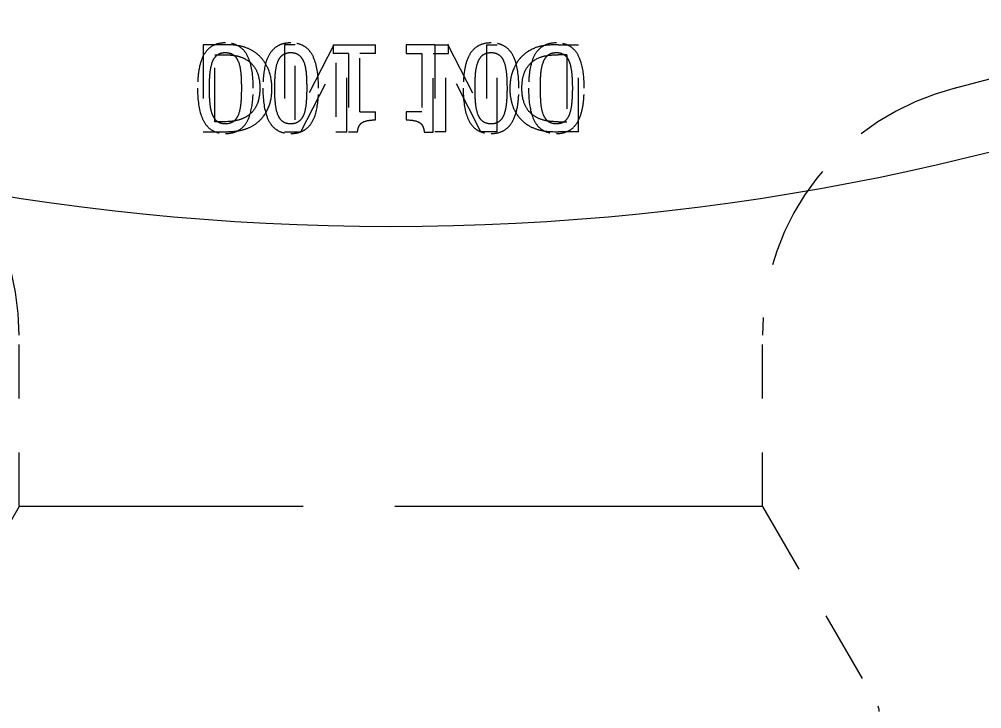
# Model space of a CAD drawing. Header units: inches. Extents: x 20 to 536, y 8 to 344.
# Drawn here: x 270.211 to 271.996, y 234.382 to 235.661 of the extents above; entities that cross this region are included whole.
import ezdxf

# ---------------------------------------------------------------- set-up
doc = ezdxf.new("R2010")
doc.units = ezdxf.units.IN
doc.header["$LTSCALE"] = 16
doc.header["$MEASUREMENT"] = 0
doc.linetypes.add('DASHED', pattern=[0.2067, 0.1654, -0.0413])
for name, color, linetype, lineweight in [('Dimension (ANSI)', 7, 'Continuous', 25), ('Hatch', 7, 'Continuous', 18), ('Hidden', 7, 'DASHED', 18), ('Visible', 7, 'Continuous', 18)]:
    doc.layers.add(name, color=color, linetype=linetype, lineweight=lineweight)
doc.styles.add('MEMCOR Medium', font='arial.ttf')
doc.dimstyles.new('Default (ANSI)', dxfattribs={"dimscale": 16, "dimtxt": 0.15, "dimasz": 0.098425, "dimexe": 0.125, "dimexo": 0.0625, "dimgap": 0.031496, "dimtad": 0, "dimtih": 1, "dimtoh": 1, "dimdec": 4, "dimrnd": 1e-08, "dimzin": 3, "dimdsep": 46, "dimlunit": 5, "dimtxsty": 'MEMCOR Medium', "dimcen": 0.09, "dimdle": 0.393701, "dimclrd": 256, "dimclre": 256, "dimclrt": 256, "dimadec": 0, "dimazin": 1, "dimtfac": 0.8, "dimtofl": 0, "dimtmove": 0, "dimatfit": 3, "dimfxl": 1, "dimfrac": 1, "dimtolj": 1, "dimtzin": 4, "dimlwd": -1, "dimlwe": -1, "dimarcsym": 0})

# ---------------------------------------------------------------- blocks, each defined once
blk = doc.blocks.new('*D29')
at = {"layer": 'Defpoints', "color": 0, "transparency": 16777216}
for p in [(288.0816, 262.3008), (219.3296, 251.6403), (248.1042, 222.8658)]:
    blk.add_point(p, dxfattribs=at)
at = {"layer": 'Dimension (ANSI)', "transparency": 16777216}
for p, q in [((287.3745, 263.0079), (257.6216, 292.7608)), ((257.9223, 290.233), (243.6934, 276.0041)), ((220.4432, 252.7539), (234.6721, 266.9828)), ((247.3971, 223.5729), (217.9154, 253.0546))]:
    blk.add_line(p, q, dxfattribs=at)
for points in [[(257.7367, 290.4186), (258.1079, 290.0474), (259.0359, 291.3466)], [(220.2576, 252.9395), (220.6288, 252.5683), (219.3296, 251.6403)]]:
    blk.add_solid(points, dxfattribs=at)
at = {"layer": 'Dimension (ANSI)', "transparency": 16777216, "char_height": 2.4, "attachment_point": 5, "style": 'MEMCOR Medium'}
for s, insert in [('\\A1; 56{\\H0.8x;\\S1#8;} in', (239.1827, 273.9621)), ('\\A1;[1426.3 mm]', (239.1827, 269.4515))]:
    blk.add_mtext(s, dxfattribs=dict(at, insert=insert))

msp = doc.modelspace()

# ---------------------------------------------------------------- hatches: boundary and pattern name
at = {"layer": 'Hatch'}
h = msp.add_hatch(dxfattribs=at)
h.set_pattern_fill('ANSI31', color=256, scale=16, style=0)
edge = h.paths.add_edge_path()
edge.add_spline(control_points=[(295.089787, 239.776114), (295.058151, 239.744394), (295.026422, 239.712766), (294.96284, 239.649761), (294.930988, 239.618384), (294.899043, 239.587101)], knot_values=[-0.68207588, -0.68207588, -0.68207588, -0.68207588, -0.3407022, -0.3407022, 0, 0, 0, 0], degree=3, periodic=0)
edge.add_ellipse((270.90008, 239.776117), major_axis=(-0.189016, -23.998963), ratio=1, start_angle=19.9222048, end_angle=90, ccw=False)
edge.add_line((278.899877, 217.148938), (278.899877, 216.883944))
edge.add_ellipse((270.90008, 239.776117), major_axis=(22.892172, 7.999797), ratio=1, start_angle=270, end_angle=270.6114045)
edge.add_ellipse((270.90008, 239.776117), major_axis=(22.805504, 8.243619), ratio=1, start_angle=270, end_angle=288.0241104)
edge.add_ellipse((270.90008, 239.776117), major_axis=(19.135639, 14.89549), ratio=1, start_angle=270, end_angle=270.5906879)
edge.add_ellipse((270.90008, 239.776117), major_axis=(18.98106, 15.091973), ratio=1, start_angle=270, end_angle=283.0230921)
edge.add_ellipse((270.90008, 239.776117), major_axis=(15.091973, 18.98106), ratio=1, start_angle=270, end_angle=270.5906879)
edge.add_ellipse((270.90008, 239.776117), major_axis=(14.89549, 19.135639), ratio=1, start_angle=270, end_angle=307.8977611)
edge.add_line((295.149787, 239.776114), (295.089787, 239.776114))
edge = h.paths.add_edge_path()
edge.add_spline(control_points=[(294.899043, 239.965132), (294.930988, 239.933849), (294.96284, 239.902472), (295.026422, 239.839467), (295.058151, 239.807839), (295.089787, 239.776119)], knot_values=[-0.6820759, -0.6820759, -0.6820759, -0.6820759, -0.34137369, -0.34137369, 0, 0, 0, 0], degree=3, periodic=0)
edge.add_line((295.089787, 239.776119), (295.149787, 239.776119))
edge.add_ellipse((270.90008, 239.776117), major_axis=(-0.000002, 24.249707), ratio=1, start_angle=270, end_angle=307.8977611)
edge.add_ellipse((270.90008, 239.776117), major_axis=(-14.89549, 19.135639), ratio=1, start_angle=270, end_angle=270.5906879)
edge.add_ellipse((270.90008, 239.776117), major_axis=(-15.091973, 18.98106), ratio=1, start_angle=270, end_angle=283.0230921)
edge.add_ellipse((270.90008, 239.776117), major_axis=(-18.98106, 15.091973), ratio=1, start_angle=270, end_angle=270.5906879)
edge.add_ellipse((270.90008, 239.776117), major_axis=(-19.135639, 14.89549), ratio=1, start_angle=270, end_angle=345.7955322)
edge.add_ellipse((270.90008, 239.776117), major_axis=(-19.135639, -14.89549), ratio=1, start_angle=270, end_angle=270.5906879)
edge.add_ellipse((270.90008, 239.776117), major_axis=(-18.98106, -15.091973), ratio=1, start_angle=270, end_angle=283.0230921)
edge.add_ellipse((270.90008, 239.776117), major_axis=(-18.98106, 15.091973), ratio=1, start_angle=0, end_angle=0.5906879)
edge.add_ellipse((270.90008, 239.776117), major_axis=(-14.89549, -19.135639), ratio=1, start_angle=270, end_angle=345.7955322)
edge.add_ellipse((270.90008, 239.776117), major_axis=(14.89549, -19.135639), ratio=1, start_angle=270, end_angle=270.5906879)
edge.add_ellipse((270.90008, 239.776117), major_axis=(15.091973, -18.98106), ratio=1, start_angle=270, end_angle=283.0230921)
edge.add_ellipse((270.90008, 239.776117), major_axis=(18.98106, -15.091973), ratio=1, start_angle=270, end_angle=270.5906879)
edge.add_ellipse((270.90008, 239.776117), major_axis=(19.135639, -14.89549), ratio=1, start_angle=270, end_angle=288.0241104)
edge.add_ellipse((270.90008, 239.776117), major_axis=(22.805504, -8.243619), ratio=1, start_angle=270, end_angle=270.6114045)
edge.add_line((262.900283, 216.883944), (262.900283, 217.148938))
edge.add_ellipse((270.90008, 239.776117), major_axis=(-22.627178, 7.999797), ratio=1, start_angle=199.9222048, end_angle=450, ccw=False)
h = msp.add_hatch(dxfattribs=at)
h.set_pattern_fill('ANSI31', color=256, scale=16, angle=-15, style=0)
edge = h.paths.add_edge_path()
edge.add_line((278.899877, 216.883944), (278.899877, 216.786117))
edge.add_line((278.899877, 216.786117), (278.899877, 216.625588))
edge.add_spline(control_points=[(278.899877, 216.625588), (278.960747, 216.711817), (279.021815, 216.798116), (279.10309, 216.913109), (279.123405, 216.941863), (279.143699, 216.970612)], knot_values=[-1.07311266, -1.07311266, -1.07311266, -1.07311266, -0.26814989, -0.26814989, 0, 0, 0, 0], degree=3, periodic=0)
edge.add_ellipse((270.90008, 239.776117), major_axis=(-22.805504, -8.243619), ratio=1, start_angle=89.3885955, end_angle=90, ccw=False)
edge = h.paths.add_edge_path()
edge.add_spline(control_points=[(262.656461, 216.970612), (262.676616, 216.941891), (262.696911, 216.913122), (262.737524, 216.855703), (262.774289, 216.803858), (262.819103, 216.740663), (262.859836, 216.683226), (262.900283, 216.625588)], knot_values=[-0.64382368, -0.64382368, -0.64382368, -0.64382368, -0.59033954, -0.59033954, -0.53655219, -0.53655219, 0, 0, 0, 0], degree=3, periodic=0)
edge.add_line((262.900283, 216.625588), (262.900283, 216.786117))
edge.add_line((262.900283, 216.786117), (262.900283, 216.883944))
edge.add_ellipse((270.90008, 239.776117), major_axis=(-22.892172, 7.999797), ratio=1, start_angle=89.3885955, end_angle=90, ccw=False)
edge = h.paths.add_edge_path()
edge.add_line((251.742243, 224.507367), (251.899771, 224.664894))
edge.add_line((251.899771, 224.664894), (251.91902, 224.684144))
edge.add_ellipse((270.90008, 239.776117), major_axis=(-15.091973, 18.98106), ratio=1, start_angle=89.4093121, end_angle=90, ccw=False)
edge.add_line((251.764441, 224.880627), (251.742243, 224.507367))
edge = h.paths.add_edge_path()
edge.add_ellipse((270.90008, 239.776117), major_axis=(-14.89549, -19.135639), ratio=1, start_angle=89.4093121, end_angle=90)
edge.add_line((290.035719, 224.880627), (290.057917, 224.507367))
edge.add_line((290.057917, 224.507367), (289.900389, 224.664894))
edge.add_line((289.900389, 224.664894), (289.88114, 224.684144))
edge = h.paths.add_edge_path()
edge.add_line((255.63133, 258.933953), (255.788858, 258.776426))
edge.add_line((255.788858, 258.776426), (255.808107, 258.757177))
edge.add_ellipse((270.90008, 239.776117), major_axis=(18.98106, 15.091973), ratio=1, start_angle=89.4093121, end_angle=90, ccw=False)
edge.add_line((256.00459, 258.911755), (255.63133, 258.933953))
edge = h.paths.add_edge_path()
edge.add_ellipse((270.90008, 239.776117), major_axis=(-19.135639, 14.89549), ratio=1, start_angle=89.4093121, end_angle=90)
edge.add_line((256.00459, 220.640478), (255.63133, 220.61828))
edge.add_line((255.63133, 220.61828), (255.788858, 220.775807))
edge.add_line((255.788858, 220.775807), (255.808107, 220.795056))
edge = h.paths.add_edge_path()
edge.add_line((290.057917, 255.044866), (289.900389, 254.887339))
edge.add_line((289.900389, 254.887339), (289.88114, 254.868089))
edge.add_ellipse((270.90008, 239.776117), major_axis=(15.091973, -18.98106), ratio=1, start_angle=89.4093121, end_angle=90, ccw=False)
edge.add_line((290.035719, 254.671607), (290.057917, 255.044866))
edge = h.paths.add_edge_path()
edge.add_ellipse((270.90008, 239.776117), major_axis=(14.89549, 19.135639), ratio=1, start_angle=89.4093121, end_angle=90)
edge.add_line((251.764441, 254.671607), (251.742243, 255.044866))
edge.add_line((251.742243, 255.044866), (251.899771, 254.887339))
edge.add_line((251.899771, 254.887339), (251.91902, 254.868089))
edge = h.paths.add_edge_path()
edge.add_line((285.992053, 258.757177), (286.011302, 258.776426))
edge.add_line((286.011302, 258.776426), (286.168829, 258.933953))
edge.add_line((286.168829, 258.933953), (285.79557, 258.911755))
edge.add_ellipse((270.90008, 239.776117), major_axis=(19.135639, -14.89549), ratio=1, start_angle=89.4093121, end_angle=90, ccw=False)
edge = h.paths.add_edge_path()
edge.add_line((286.168829, 220.61828), (286.011302, 220.775807))
edge.add_line((286.011302, 220.775807), (285.992053, 220.795056))
edge.add_ellipse((270.90008, 239.776117), major_axis=(-18.98106, -15.091973), ratio=1, start_angle=89.4093121, end_angle=90, ccw=False)
edge.add_line((285.79557, 220.640478), (286.168829, 220.61828))

# ---------------------------------------------------------------- linework, layer by layer
at = {"layer": 'Hidden', "ltscale": 0.019116}
for p, q in [((270.552258, 235.613639), (270.552258, 235.452221)), ((270.702818, 235.613639), (270.702818, 235.452221)), ((270.818322, 235.452221), (270.818322, 235.613639)), ((270.981838, 235.613639), (270.981838, 235.452221)), ((271.097342, 235.452221), (271.097342, 235.613639)), ((271.247902, 235.452221), (271.247902, 235.613639))]:
    msp.add_line(p, q, dxfattribs=at)
at = {"layer": 'Hidden', "ltscale": 0.004936}
msp.add_line((270.589407, 235.613639), (270.552258, 235.613639), dxfattribs=at)
at = {"layer": 'Hidden', "ltscale": 0.002376}
msp.add_line((270.722832, 235.613639), (270.702818, 235.613639), dxfattribs=at)
at = {"layer": 'Hidden', "ltscale": 0.01861}
msp.add_line((270.794253, 235.613639), (270.722832, 235.474459), dxfattribs=at)
at = {"layer": 'Hidden', "ltscale": 0.016468}
for p, q in [((270.722832, 235.474459), (270.722832, 235.613639)), ((271.077328, 235.613639), (271.077328, 235.474459))]:
    msp.add_line(p, q, dxfattribs=at)
at = {"layer": 'Hidden', "ltscale": 0.001862}
for p, q in [((270.792951, 235.613639), (270.792951, 235.597157)), ((270.871698, 235.597157), (270.871698, 235.613639)), ((270.928462, 235.613639), (270.928462, 235.597157)), ((271.007209, 235.597157), (271.007209, 235.613639))]:
    msp.add_line(p, q, dxfattribs=at)
at = {"layer": 'Hidden', "ltscale": 0.009324}
msp.add_line((270.792951, 235.613639), (270.871698, 235.613639), dxfattribs=at)
at = {"layer": 'Hidden', "ltscale": 0.006276}
msp.add_line((270.981838, 235.613639), (270.928462, 235.613639), dxfattribs=at)
at = {"layer": 'Hidden', "ltscale": 0.002791}
msp.add_line((270.981838, 235.613639), (271.005907, 235.613639), dxfattribs=at)
at = {"layer": 'Hidden', "ltscale": 0.018607}
msp.add_line((271.005907, 235.613639), (271.077328, 235.474459), dxfattribs=at)
at = {"layer": 'Hidden', "ltscale": 5.68427e-05}
msp.add_line((271.007209, 235.613639), (271.005907, 235.613639), dxfattribs=at)
at = {"layer": 'Hidden', "ltscale": 0.002373}
msp.add_line((271.077328, 235.613639), (271.097342, 235.613639), dxfattribs=at)
at = {"layer": 'Hidden', "ltscale": 0.004911}
msp.add_line((271.210753, 235.613639), (271.247902, 235.613639), dxfattribs=at)
at = {"layer": 'Hidden', "ltscale": 0.002095}
for p, q in [((270.57371, 235.595064), (270.590061, 235.595064)), ((270.590061, 235.470796), (270.57371, 235.470796))]:
    msp.add_line(p, q, dxfattribs=at)
at = {"layer": 'Hidden', "ltscale": 0.014693}
for p, q in [((270.57371, 235.470796), (270.57371, 235.595064)), ((271.22645, 235.595064), (271.22645, 235.470796))]:
    msp.add_line(p, q, dxfattribs=at)
at = {"layer": 'Hidden', "ltscale": 0.003341}
msp.add_line((270.821598, 235.597157), (270.792951, 235.597157), dxfattribs=at)
at = {"layer": 'Hidden', "ltscale": 0.017216}
for p, q in [((270.821598, 235.597157), (270.821598, 235.451698)), ((270.978562, 235.451698), (270.978562, 235.597157))]:
    msp.add_line(p, q, dxfattribs=at)
at = {"layer": 'Hidden', "ltscale": 0.012778}
for p, q in [((270.842397, 235.488978), (270.842397, 235.597157)), ((270.957763, 235.597157), (270.957763, 235.488978))]:
    msp.add_line(p, q, dxfattribs=at)
at = {"layer": 'Hidden', "ltscale": 0.003395}
for p, q in [((270.871698, 235.597157), (270.842397, 235.597157)), ((270.928462, 235.597157), (270.957763, 235.597157)), ((270.842397, 235.488978), (270.871698, 235.488978)), ((270.957763, 235.488978), (270.928462, 235.488978))]:
    msp.add_line(p, q, dxfattribs=at)
at = {"layer": 'Hidden', "ltscale": 0.003342}
msp.add_line((270.978562, 235.597157), (271.007209, 235.597157), dxfattribs=at)
at = {"layer": 'Hidden', "ltscale": 0.002085}
for p, q in [((271.22645, 235.595064), (271.210099, 235.595064)), ((271.210099, 235.470796), (271.22645, 235.470796))]:
    msp.add_line(p, q, dxfattribs=at)
at = {"layer": 'Hidden', "ltscale": 0.01704}
msp.add_line((270.733296, 235.452221), (270.798308, 235.580021), dxfattribs=at)
at = {"layer": 'Hidden', "ltscale": 0.015114}
for p, q in [((270.798308, 235.580021), (270.798308, 235.452221)), ((271.001852, 235.452221), (271.001852, 235.580021))]:
    msp.add_line(p, q, dxfattribs=at)
at = {"layer": 'Hidden', "ltscale": 0.017037}
msp.add_line((271.066864, 235.452221), (271.001852, 235.580021), dxfattribs=at)
at = {"layer": 'Hidden', "ltscale": 0.00166}
for p, q in [((270.871698, 235.474197), (270.871698, 235.488978)), ((270.928462, 235.488978), (270.928462, 235.474197))]:
    msp.add_line(p, q, dxfattribs=at)
at = {"layer": 'Hidden', "ltscale": 0.004884}
msp.add_line((270.552258, 235.452221), (270.589015, 235.452221), dxfattribs=at)
at = {"layer": 'Hidden', "ltscale": 0.003662}
msp.add_line((270.702818, 235.452221), (270.733296, 235.452221), dxfattribs=at)
at = {"layer": 'Hidden', "ltscale": 0.002304}
msp.add_line((270.798308, 235.452221), (270.818322, 235.452221), dxfattribs=at)
at = {"layer": 'Hidden', "ltscale": 0.001903}
msp.add_line((270.838342, 235.451698), (270.821598, 235.451698), dxfattribs=at)
at = {"layer": 'Hidden', "ltscale": 0.001904}
msp.add_line((270.961818, 235.451698), (270.978562, 235.451698), dxfattribs=at)
at = {"layer": 'Hidden', "ltscale": 0.002303}
msp.add_line((271.001852, 235.452221), (270.981838, 235.452221), dxfattribs=at)
at = {"layer": 'Hidden', "ltscale": 0.003658}
msp.add_line((271.097342, 235.452221), (271.066864, 235.452221), dxfattribs=at)
at = {"layer": 'Hidden', "ltscale": 0.004859}
msp.add_line((271.247902, 235.452221), (271.211145, 235.452221), dxfattribs=at)
at = {"layer": 'Hidden', "ltscale": 0.037693}
for p, q in [((270.211104, 234.757466), (270.211104, 235.074935)), ((271.589056, 234.757466), (271.589056, 235.074935))]:
    msp.add_line(p, q, dxfattribs=at)
at = {"layer": 'Hidden', "ltscale": 0.050826}
for p, q in [((270.211104, 234.757466), (269.997205, 234.386984)), ((271.589056, 234.757466), (271.802954, 234.386984))]:
    msp.add_line(p, q, dxfattribs=at)
at = {"layer": 'Hidden', "ltscale": 0.257568}
msp.add_line((271.589056, 234.757466), (270.211104, 234.757466), dxfattribs=at)
at = {"layer": 'Hidden', "ltscale": 0.283154}
msp.add_arc((270.90008, 239.776117), 4.370079, 283.803572, 314.999945, dxfattribs=at)
at = {"layer": 'Hidden', "ltscale": 0.074622}
for centre, start, end in [((269.738663, 235.074935), 0, 76.123056), ((272.061497, 235.074935), 103.876944, 180)]:
    msp.add_arc(centre, 0.472441, start, end, dxfattribs=at)
at = {"layer": 'Hidden', "ltscale": 0.001127}
msp.add_arc((271.785907, 234.377141), 0.019685, 0, 30, dxfattribs=at)
at = {"layer": 'Hidden', "ltscale": 0.013816}
msp.add_open_spline([(270.593207, 235.61704), (270.589051, 235.61704), (270.584898, 235.616659), (270.577181, 235.614934), (270.573616, 235.613682), (270.565351, 235.609335), (270.561107, 235.605794), (270.553929, 235.596782), (270.550524, 235.590737), (270.545541, 235.575213), (270.544109, 235.567712), (270.542662, 235.556043), (270.542292, 235.551676), (270.54192, 235.544989), (270.541826, 235.542639), (270.541731, 235.53907), (270.541708, 235.537848), (270.541676, 235.535394), (270.541669, 235.534162), (270.541669, 235.53293)], degree=3, knots=[-0.366320233, -0.366320233, -0.366320233, -0.366320233, -0.313617086, -0.313617086, -0.265544382, -0.265544382, -0.19586383, -0.19586383, -0.126420664, -0.126420664, -0.069755425, -0.069755425, -0.036591851, -0.036591851, -0.018698882, -0.018698882, -0.009386338, -0.009386338, 0, 0, 0, 0], dxfattribs=at)
at = {"layer": 'Hidden', "ltscale": 0.013642}
msp.add_open_spline([(270.644876, 235.533061), (270.644876, 235.557321), (270.641879, 235.574012), (270.634342, 235.593854), (270.631037, 235.598718), (270.625104, 235.606015), (270.621003, 235.609399), (270.610507, 235.614934), (270.60422, 235.616407), (270.596335, 235.616986), (270.594769, 235.61704), (270.593207, 235.61704)], degree=3, knots=[-0.187600973, -0.187600973, -0.187600973, -0.187600973, -0.140846763, -0.140846763, -0.110286961, -0.110286961, -0.066739037, -0.066739037, -0.013235496, -0.013235496, 0, 0, 0, 0], dxfattribs=at)
at = {"layer": 'Hidden', "ltscale": 0.013425}
msp.add_open_spline([(270.714335, 235.61704), (270.710242, 235.61704), (270.706147, 235.61667), (270.698513, 235.614993), (270.694992, 235.613776), (270.686841, 235.609574), (270.682693, 235.606185), (270.675249, 235.5972), (270.671867, 235.5911), (270.665026, 235.570524), (270.663334, 235.555646), (270.662833, 235.538254), (270.662797, 235.535589), (270.662797, 235.53293)], degree=3, knots=[-0.36342485, -0.36342485, -0.36342485, -0.36342485, -0.314566353, -0.314566353, -0.269830239, -0.269830239, -0.205060654, -0.205060654, -0.13258773, -0.13258773, -0.020262921, -0.020262921, 0, 0, 0, 0], dxfattribs=at)
at = {"layer": 'Hidden', "ltscale": 0.013337}
msp.add_open_spline([(270.766005, 235.533061), (270.766005, 235.55478), (270.763563, 235.573113), (270.755016, 235.594707), (270.75165, 235.599468), (270.745707, 235.606467), (270.741684, 235.609698), (270.7315, 235.614926), (270.725485, 235.616361), (270.717686, 235.616979), (270.716009, 235.61704), (270.714335, 235.61704)], degree=3, knots=[-0.186250774, -0.186250774, -0.186250774, -0.186250774, -0.132345258, -0.132345258, -0.10238768, -0.10238768, -0.061688522, -0.061688522, -0.013226135, -0.013226135, 0, 0, 0, 0], dxfattribs=at)
at = {"layer": 'Hidden', "ltscale": 0.013342}
msp.add_open_spline([(271.085824, 235.61704), (271.079417, 235.61704), (271.072959, 235.616144), (271.062031, 235.611885), (271.057655, 235.609119), (271.050154, 235.601875), (271.046821, 235.597307), (271.040366, 235.58374), (271.038129, 235.575265), (271.034803, 235.55603), (271.034155, 235.544237), (271.034155, 235.533061)], degree=3, knots=[0, 0, 0, 0, 0.050704563, 0.050704563, 0.091709303, 0.091709303, 0.131196866, 0.131196866, 0.18017527, 0.18017527, 0.245895897, 0.245895897, 0.245895897, 0.245895897], dxfattribs=at)
at = {"layer": 'Hidden', "ltscale": 0.013433}
msp.add_open_spline([(271.137363, 235.53293), (271.137363, 235.549775), (271.135951, 235.566966), (271.128697, 235.590491), (271.12511, 235.596809), (271.117991, 235.605675), (271.113942, 235.60912), (271.105731, 235.613567), (271.102027, 235.614894), (271.094134, 235.616659), (271.089979, 235.61704), (271.085824, 235.61704)], degree=3, knots=[0, 0, 0, 0, 0.128356108, 0.128356108, 0.211784999, 0.211784999, 0.288912783, 0.288912783, 0.345741066, 0.345741066, 0.405337774, 0.405337774, 0.405337774, 0.405337774], dxfattribs=at)
at = {"layer": 'Hidden', "ltscale": 0.013659}
msp.add_open_spline([(271.206953, 235.61704), (271.200166, 235.61704), (271.193248, 235.616035), (271.181995, 235.611228), (271.177662, 235.608281), (271.170755, 235.601091), (271.167257, 235.596377), (271.160755, 235.581428), (271.158671, 235.572711), (271.155833, 235.554085), (271.155284, 235.543347), (271.155284, 235.533061)], degree=3, knots=[0, 0, 0, 0, 0.057763617, 0.057763617, 0.101076265, 0.101076265, 0.13701261, 0.13701261, 0.175939381, 0.175939381, 0.222659464, 0.222659464, 0.222659464, 0.222659464], dxfattribs=at)
at = {"layer": 'Hidden', "ltscale": 0.013842}
msp.add_open_spline([(271.258491, 235.53293), (271.258491, 235.546894), (271.257517, 235.562163), (271.251349, 235.587379), (271.247584, 235.594258), (271.241515, 235.603173), (271.237668, 235.607049), (271.22928, 235.612537), (271.22512, 235.614285), (271.216263, 235.616561), (271.211611, 235.61704), (271.206953, 235.61704)], degree=3, knots=[0, 0, 0, 0, 0.1064092, 0.1064092, 0.199261451, 0.199261451, 0.30297713, 0.30297713, 0.390704034, 0.390704034, 0.480877809, 0.480877809, 0.480877809, 0.480877809], dxfattribs=at)
at = {"layer": 'Hidden', "ltscale": 0.003931}
msp.add_open_spline([(270.5694, 235.582114), (270.570798, 235.58575), (270.572669, 235.589122), (270.577768, 235.594725), (270.580367, 235.596197), (270.585689, 235.598554), (270.589463, 235.599119), (270.593207, 235.599119)], degree=3, knots=[-0.0656606858, -0.0656606858, -0.0656606858, -0.0656606858, -0.0489049499, -0.0489049499, -0.0317352905, -0.0317352905, 0, 0, 0, 0], dxfattribs=at)
at = {"layer": 'Hidden', "ltscale": 0.007624}
msp.add_open_spline([(270.64657, 235.600689), (270.640379, 235.604575), (270.633867, 235.607653), (270.623325, 235.610766), (270.612218, 235.613639), (270.589407, 235.613639)], degree=3, knots=[0, 0, 0, 0, 0.0587446901, 0.0587446901, 0.0906487641, 0.0906487641, 0.0906487641, 0.0906487641], dxfattribs=at)
at = {"layer": 'Hidden', "ltscale": 0.003966}
msp.add_open_spline([(270.593207, 235.599119), (270.597093, 235.599119), (270.601106, 235.598543), (270.606081, 235.596235), (270.608787, 235.5948), (270.61414, 235.588826), (270.616023, 235.585412), (270.617407, 235.581721)], degree=3, knots=[-0.153015949, -0.153015949, -0.153015949, -0.153015949, -0.063811293, -0.063811293, -0.030391304, -0.030391304, 0, 0, 0, 0], dxfattribs=at)
at = {"layer": 'Hidden', "ltscale": 0.009382}
msp.add_open_spline([(270.679534, 235.533061), (270.679534, 235.544548), (270.677716, 235.55576), (270.670575, 235.573843), (270.666418, 235.581079), (270.657075, 235.59253), (270.652131, 235.597014), (270.64657, 235.600689)], degree=3, knots=[0, 0, 0, 0, 0.087529213, 0.087529213, 0.149348374, 0.149348374, 0.202535444, 0.202535444, 0.202535444, 0.202535444], dxfattribs=at)
at = {"layer": 'Hidden', "ltscale": 0.003742}
msp.add_open_spline([(270.690528, 235.582114), (270.691298, 235.584116), (270.692222, 235.586064), (270.694346, 235.589539), (270.69551, 235.591081), (270.699334, 235.59501), (270.701837, 235.596397), (270.707141, 235.5986), (270.710746, 235.599119), (270.714335, 235.599119)], degree=3, knots=[-0.0645311603, -0.0645311603, -0.0645311603, -0.0645311603, -0.054473203, -0.054473203, -0.0453115142, -0.0453115142, -0.0283680152, -0.0283680152, 0, 0, 0, 0], dxfattribs=at)
at = {"layer": 'Hidden', "ltscale": 0.003797}
msp.add_open_spline([(270.714335, 235.599119), (270.716414, 235.599119), (270.718513, 235.598954), (270.722391, 235.598192), (270.724181, 235.597643), (270.727216, 235.596229), (270.729852, 235.594826), (270.735236, 235.588903), (270.737146, 235.585424), (270.738535, 235.581721)], degree=3, knots=[-0.147079807, -0.147079807, -0.147079807, -0.147079807, -0.102041421, -0.102041421, -0.061797626, -0.061797626, -0.030238662, -0.030238662, 0, 0, 0, 0], dxfattribs=at)
at = {"layer": 'Hidden', "ltscale": 0.0038}
msp.add_open_spline([(271.061625, 235.581721), (271.06302, 235.585441), (271.064941, 235.588933), (271.070345, 235.594855), (271.072984, 235.596253), (271.076063, 235.597675), (271.077878, 235.598223), (271.081738, 235.598961), (271.083791, 235.599119), (271.085824, 235.599119)], degree=3, knots=[0, 0, 0, 0, 0.030378289, 0.030378289, 0.061934336, 0.061934336, 0.102137998, 0.102137998, 0.145626941, 0.145626941, 0.145626941, 0.145626941], dxfattribs=at)
at = {"layer": 'Hidden', "ltscale": 0.003746}
for points, knots in [([(271.085824, 235.599119), (271.089433, 235.599119), (271.093055, 235.598594), (271.098354, 235.596378), (271.100851, 235.594991), (271.104656, 235.59107), (271.105808, 235.589545), (271.10793, 235.586081), (271.108858, 235.584125), (271.109631, 235.582114)], [0, 0, 0, 0, 0.0285515711, 0.0285515711, 0.0453675714, 0.0453675714, 0.0543582295, 0.0543582295, 0.0643756174, 0.0643756174, 0.0643756174, 0.0643756174]), ([(270.738404, 235.483877), (270.737591, 235.481843), (270.736621, 235.479862), (270.734409, 235.476339), (270.733202, 235.474778), (270.729312, 235.470875), (270.726838, 235.469533), (270.72154, 235.467373), (270.717913, 235.466872), (270.714335, 235.466872)], [-0.0640399717, -0.0640399717, -0.0640399717, -0.0640399717, -0.0539442507, -0.0539442507, -0.0447893953, -0.0447893953, -0.0282701158, -0.0282701158, 0, 0, 0, 0])]:
    msp.add_open_spline(points, degree=3, knots=knots, dxfattribs=at)
at = {"layer": 'Hidden', "ltscale": 0.009376}
msp.add_open_spline([(271.153589, 235.600689), (271.148054, 235.597031), (271.143132, 235.592573), (271.133457, 235.580749), (271.129943, 235.574038), (271.123369, 235.559092), (271.121144, 235.54835), (271.120652, 235.535838), (271.120626, 235.53445), (271.120626, 235.533061)], degree=3, knots=[-0.168854897, -0.168854897, -0.168854897, -0.168854897, -0.136187178, -0.136187178, -0.095421884, -0.095421884, -0.010582904, -0.010582904, 0, 0, 0, 0], dxfattribs=at)
at = {"layer": 'Hidden', "ltscale": 0.0076}
msp.add_open_spline([(271.210753, 235.613639), (271.199069, 235.613639), (271.189124, 235.612953), (271.175593, 235.610535), (271.166831, 235.608514), (271.155117, 235.601632), (271.15435, 235.601166), (271.153589, 235.600689)], degree=3, knots=[-0.266149275, -0.266149275, -0.266149275, -0.266149275, -0.109285448, -0.109285448, -0.007204652, -0.007204652, 0, 0, 0, 0], dxfattribs=at)
at = {"layer": 'Hidden', "ltscale": 0.003976}
msp.add_open_spline([(271.182753, 235.581721), (271.184145, 235.585434), (271.186041, 235.588863), (271.191419, 235.594836), (271.19413, 235.596265), (271.19911, 235.598551), (271.203096, 235.599119), (271.206953, 235.599119)], degree=3, knots=[0, 0, 0, 0, 0.030587843, 0.030587843, 0.064064589, 0.064064589, 0.151413972, 0.151413972, 0.151413972, 0.151413972], dxfattribs=at)
at = {"layer": 'Hidden', "ltscale": 0.003943}
msp.add_open_spline([(271.206953, 235.599119), (271.210679, 235.599119), (271.214435, 235.59856), (271.219788, 235.596205), (271.222384, 235.594726), (271.227478, 235.589144), (271.229356, 235.585764), (271.23076, 235.582114)], degree=3, knots=[0, 0, 0, 0, 0.0317109057, 0.0317109057, 0.0493369081, 0.0493369081, 0.0666937152, 0.0666937152, 0.0666937152, 0.0666937152], dxfattribs=at)
at = {"layer": 'Hidden', "ltscale": 0.005845}
for points, knots in [([(270.563644, 235.53293), (270.563644, 235.548763), (270.564519, 235.55827), (270.565869, 235.569637), (270.567138, 235.576364), (270.5694, 235.582114)], [-0.0876462716, -0.0876462716, -0.0876462716, -0.0876462716, -0.0479816509, -0.0479816509, 0, 0, 0, 0]), ([(271.23076, 235.582114), (271.232879, 235.576729), (271.23412, 235.570504), (271.235604, 235.559026), (271.236515, 235.54906), (271.236515, 235.53293)], [0, 0, 0, 0, 0.044970738, 0.044970738, 0.0886116255, 0.0886116255, 0.0886116255, 0.0886116255])]:
    msp.add_open_spline(points, degree=3, knots=knots, dxfattribs=at)
at = {"layer": 'Hidden', "ltscale": 0.005971}
msp.add_open_spline([(270.590061, 235.595064), (270.595277, 235.595064), (270.60063, 235.594835), (270.614184, 235.593311), (270.619091, 235.591819), (270.625837, 235.589593), (270.630399, 235.587331), (270.634667, 235.584338)], degree=3, knots=[0, 0, 0, 0, 0.044505736, 0.044505736, 0.114852539, 0.114852539, 0.291185784, 0.291185784, 0.291185784, 0.291185784], dxfattribs=at)
at = {"layer": 'Hidden', "ltscale": 0.005774}
msp.add_open_spline([(270.617407, 235.581721), (270.620653, 235.573232), (270.621524, 235.565033), (270.622681, 235.552452), (270.622901, 235.542048), (270.622901, 235.533061)], degree=3, knots=[-0.0957885026, -0.0957885026, -0.0957885026, -0.0957885026, -0.068480317, -0.068480317, 0, 0, 0, 0], dxfattribs=at)
at = {"layer": 'Hidden', "ltscale": 0.007013}
msp.add_open_spline([(270.634667, 235.584338), (270.639115, 235.581338), (270.64304, 235.577663), (270.65105, 235.566771), (270.65335, 235.560159), (270.656486, 235.548167), (270.657166, 235.540356), (270.657166, 235.532799)], degree=3, knots=[0, 0, 0, 0, 0.043260185, 0.043260185, 0.105826832, 0.105826832, 0.202634421, 0.202634421, 0.202634421, 0.202634421], dxfattribs=at)
at = {"layer": 'Hidden', "ltscale": 0.005832}
for points, knots in [([(270.684773, 235.53293), (270.684773, 235.548409), (270.685608, 235.557508), (270.686835, 235.568751), (270.68812, 235.575992), (270.690528, 235.582114)], [-0.0865547966, -0.0865547966, -0.0865547966, -0.0865547966, -0.0504601915, -0.0504601915, 0, 0, 0, 0]), ([(271.109631, 235.582114), (271.111923, 235.57629), (271.113191, 235.569472), (271.114518, 235.558163), (271.115387, 235.548718), (271.115387, 235.53293)], [0, 0, 0, 0, 0.0480102731, 0.0480102731, 0.0871132602, 0.0871132602, 0.0871132602, 0.0871132602])]:
    msp.add_open_spline(points, degree=3, knots=knots, dxfattribs=at)
at = {"layer": 'Hidden', "ltscale": 0.005765}
for points, knots in [([(270.738535, 235.581721), (270.741783, 235.573228), (270.742652, 235.565035), (270.74381, 235.55245), (270.744029, 235.542045), (270.744029, 235.533061)], [-0.0957677397, -0.0957677397, -0.0957677397, -0.0957677397, -0.0684617329, -0.0684617329, 0, 0, 0, 0]), ([(271.056131, 235.533061), (271.056131, 235.542041), (271.05635, 235.552439), (271.057507, 235.565032), (271.058377, 235.573227), (271.061625, 235.581721)], [0, 0, 0, 0, 0.0684313138, 0.0684313138, 0.0958308045, 0.0958308045, 0.0958308045, 0.0958308045])]:
    msp.add_open_spline(points, degree=3, knots=knots, dxfattribs=at)
at = {"layer": 'Hidden', "ltscale": 0.007008}
msp.add_open_spline([(271.142994, 235.532799), (271.142994, 235.539876), (271.14359, 235.547163), (271.146375, 235.558871), (271.148432, 235.56514), (271.156031, 235.576611), (271.160404, 235.580906), (271.165493, 235.584338)], degree=3, knots=[-0.189135303, -0.189135303, -0.189135303, -0.189135303, -0.107207927, -0.107207927, -0.049391227, -0.049391227, 0, 0, 0, 0], dxfattribs=at)
at = {"layer": 'Hidden', "ltscale": 0.005951}
msp.add_open_spline([(271.165493, 235.584338), (271.173734, 235.590118), (271.181391, 235.591999), (271.193209, 235.594506), (271.201932, 235.595064), (271.210099, 235.595064)], degree=3, knots=[-0.100491297, -0.100491297, -0.100491297, -0.100491297, -0.069388792, -0.069388792, 0, 0, 0, 0], dxfattribs=at)
at = {"layer": 'Hidden', "ltscale": 0.005775}
msp.add_open_spline([(271.177259, 235.533061), (271.177259, 235.542037), (271.177478, 235.552422), (271.178634, 235.565025), (271.179506, 235.573229), (271.182753, 235.581721)], degree=3, knots=[0, 0, 0, 0, 0.0683983214, 0.0683983214, 0.0959615501, 0.0959615501, 0.0959615501, 0.0959615501], dxfattribs=at)
at = {"layer": 'Hidden', "ltscale": 0.013781}
msp.add_open_spline([(270.541669, 235.53293), (270.541669, 235.515138), (270.543321, 235.49693), (270.550409, 235.476799), (270.553087, 235.470747), (270.56078, 235.460689), (270.564943, 235.457059), (270.575593, 235.451193), (270.581984, 235.449609), (270.590089, 235.449005), (270.591647, 235.448951), (270.593207, 235.448951)], degree=3, knots=[-0.32937722, -0.32937722, -0.32937722, -0.32937722, -0.17104907, -0.17104907, -0.115548814, -0.115548814, -0.069101164, -0.069101164, -0.013221831, -0.013221831, 0, 0, 0, 0], dxfattribs=at)
at = {"layer": 'Hidden', "ltscale": 0.005864}
msp.add_open_spline([(270.569531, 235.483615), (270.568164, 235.48706), (270.56716, 235.490761), (270.565634, 235.498279), (270.564861, 235.503481), (270.564075, 235.514872), (270.563915, 235.518283), (270.563753, 235.523493), (270.563713, 235.525329), (270.563672, 235.528113), (270.563662, 235.529065), (270.563651, 235.530504), (270.563649, 235.530991), (270.563645, 235.531962), (270.563644, 235.532446), (270.563644, 235.53293)], degree=3, knots=[-0.174413692, -0.174413692, -0.174413692, -0.174413692, -0.115670729, -0.115670729, -0.054377333, -0.054377333, -0.028614968, -0.028614968, -0.01465395, -0.01465395, -0.007398215, -0.007398215, -0.003686578, -0.003686578, 0, 0, 0, 0], dxfattribs=at)
at = {"layer": 'Hidden', "ltscale": 0.013673}
msp.add_open_spline([(270.593207, 235.448951), (270.597474, 235.448951), (270.601794, 235.449346), (270.609792, 235.451187), (270.61347, 235.452513), (270.621637, 235.456971), (270.625701, 235.460422), (270.632711, 235.469234), (270.636067, 235.475213), (270.6427, 235.495902), (270.644351, 235.510464), (270.644842, 235.527759), (270.644876, 235.530413), (270.644876, 235.533061)], degree=3, knots=[-0.401198967, -0.401198967, -0.401198967, -0.401198967, -0.339239024, -0.339239024, -0.283716192, -0.283716192, -0.209019785, -0.209019785, -0.131845749, -0.131845749, -0.020176299, -0.020176299, 0, 0, 0, 0], dxfattribs=at)
at = {"layer": 'Hidden', "ltscale": 0.005836}
msp.add_open_spline([(270.622901, 235.533061), (270.622901, 235.518055), (270.622127, 235.508119), (270.620809, 235.496311), (270.619561, 235.489637), (270.617276, 235.483877)], degree=3, knots=[-0.0909123665, -0.0909123665, -0.0909123665, -0.0909123665, -0.0478393759, -0.0478393759, 0, 0, 0, 0], dxfattribs=at)
at = {"layer": 'Hidden', "ltscale": 0.007241}
msp.add_open_spline([(270.657166, 235.532799), (270.657166, 235.523301), (270.655957, 235.513627), (270.650537, 235.499401), (270.647708, 235.494443), (270.64073, 235.486239), (270.63692, 235.483059), (270.632705, 235.480476)], degree=3, knots=[0, 0, 0, 0, 0.072372782, 0.072372782, 0.116979411, 0.116979411, 0.15687009, 0.15687009, 0.15687009, 0.15687009], dxfattribs=at)
at = {"layer": 'Hidden', "ltscale": 0.009437}
msp.add_open_spline([(270.646832, 235.465041), (270.652295, 235.468667), (270.657242, 235.473003), (270.666243, 235.483659), (270.671403, 235.491421), (270.678255, 235.512012), (270.679534, 235.522566), (270.679534, 235.533061)], degree=3, knots=[0, 0, 0, 0, 0.052602858, 0.052602858, 0.109265628, 0.109265628, 0.161770792, 0.161770792, 0.161770792, 0.161770792], dxfattribs=at)
at = {"layer": 'Hidden', "ltscale": 0.013391}
msp.add_open_spline([(270.662797, 235.53293), (270.662797, 235.514368), (270.664597, 235.495305), (270.673533, 235.471902), (270.676995, 235.466938), (270.682823, 235.459858), (270.68687, 235.456509), (270.697097, 235.451133), (270.703128, 235.449645), (270.710997, 235.449013), (270.712666, 235.448951), (270.714335, 235.448951)], degree=3, knots=[-0.188969819, -0.188969819, -0.188969819, -0.188969819, -0.133911297, -0.133911297, -0.104526704, -0.104526704, -0.062503335, -0.062503335, -0.013191232, -0.013191232, 0, 0, 0, 0], dxfattribs=at)
at = {"layer": 'Hidden', "ltscale": 0.005851}
for points, knots in [([(270.690659, 235.483615), (270.687606, 235.491309), (270.686535, 235.499842), (270.685084, 235.513409), (270.684773, 235.523572), (270.684773, 235.53293)], [-0.103779114, -0.103779114, -0.103779114, -0.103779114, -0.071310075, -0.071310075, 0, 0, 0, 0]), ([(271.115387, 235.53293), (271.115387, 235.523585), (271.115077, 235.513439), (271.113651, 235.500076), (271.112601, 235.491428), (271.109501, 235.483615)], [0, 0, 0, 0, 0.071212274, 0.071212274, 0.102225018, 0.102225018, 0.102225018, 0.102225018])]:
    msp.add_open_spline(points, degree=3, knots=knots, dxfattribs=at)
at = {"layer": 'Hidden', "ltscale": 0.013367}
msp.add_open_spline([(270.714335, 235.448951), (270.71844, 235.448951), (270.722574, 235.449317), (270.730272, 235.450997), (270.73382, 235.452213), (270.741919, 235.456369), (270.746011, 235.459668), (270.753547, 235.468608), (270.756845, 235.474642), (270.76368, 235.494702), (270.765434, 235.509722), (270.765966, 235.527481), (270.766005, 235.530274), (270.766005, 235.533061)], degree=3, knots=[-0.352389821, -0.352389821, -0.352389821, -0.352389821, -0.306030752, -0.306030752, -0.263970579, -0.263970579, -0.204698491, -0.204698491, -0.135386695, -0.135386695, -0.021232323, -0.021232323, 0, 0, 0, 0], dxfattribs=at)
at = {"layer": 'Hidden', "ltscale": 0.005827}
for points, knots in [([(270.744029, 235.533061), (270.744029, 235.516938), (270.743126, 235.507293), (270.742073, 235.49705), (270.740816, 235.489954), (270.738404, 235.483877)], [-0.0787529308, -0.0787529308, -0.0787529308, -0.0787529308, -0.0500105562, -0.0500105562, 0, 0, 0, 0]), ([(271.061756, 235.483877), (271.059326, 235.489998), (271.058068, 235.497157), (271.057029, 235.507388), (271.056131, 235.51698), (271.056131, 235.533061)], [0, 0, 0, 0, 0.0503829338, 0.0503829338, 0.0786654707, 0.0786654707, 0.0786654707, 0.0786654707])]:
    msp.add_open_spline(points, degree=3, knots=knots, dxfattribs=at)
at = {"layer": 'Hidden', "ltscale": 0.013372}
msp.add_open_spline([(271.034155, 235.533061), (271.034155, 235.51359), (271.03603, 235.49561), (271.043323, 235.474828), (271.046558, 235.468476), (271.054648, 235.459243), (271.058659, 235.45611), (271.066774, 235.452027), (271.070483, 235.450811), (271.078101, 235.449273), (271.081975, 235.448951), (271.085824, 235.448951)], degree=3, knots=[0, 0, 0, 0, 0.148364926, 0.148364926, 0.218915081, 0.218915081, 0.271030006, 0.271030006, 0.310811821, 0.310811821, 0.35032937, 0.35032937, 0.35032937, 0.35032937], dxfattribs=at)
at = {"layer": 'Hidden', "ltscale": 0.013399}
msp.add_open_spline([(271.085824, 235.448951), (271.092505, 235.448951), (271.099151, 235.449944), (271.11025, 235.454551), (271.114625, 235.457504), (271.121411, 235.464472), (271.125005, 235.469128), (271.131907, 235.484678), (271.134088, 235.493926), (271.136843, 235.512707), (271.137363, 235.523005), (271.137363, 235.53293)], degree=3, knots=[0, 0, 0, 0, 0.052865127, 0.052865127, 0.095304938, 0.095304938, 0.128967502, 0.128967502, 0.166732293, 0.166732293, 0.208061934, 0.208061934, 0.208061934, 0.208061934], dxfattribs=at)
at = {"layer": 'Hidden', "ltscale": 0.00943}
msp.add_open_spline([(271.120626, 235.533061), (271.120626, 235.524571), (271.121462, 235.516031), (271.124895, 235.502431), (271.12735, 235.494974), (271.137066, 235.479028), (271.143182, 235.472396), (271.151416, 235.466343), (271.152365, 235.46568), (271.153328, 235.465041)], degree=3, knots=[-0.264093232, -0.264093232, -0.264093232, -0.264093232, -0.15390777, -0.15390777, -0.081487415, -0.081487415, -0.009253089, -0.009253089, 0, 0, 0, 0], dxfattribs=at)
at = {"layer": 'Hidden', "ltscale": 0.007236}
msp.add_open_spline([(271.167455, 235.480476), (271.162949, 235.483237), (271.158918, 235.486673), (271.152063, 235.495102), (271.149421, 235.49987), (271.144182, 235.513788), (271.142994, 235.523382), (271.142994, 235.532799)], degree=3, knots=[-0.156774036, -0.156774036, -0.156774036, -0.156774036, -0.114215048, -0.114215048, -0.071759591, -0.071759591, 0, 0, 0, 0], dxfattribs=at)
at = {"layer": 'Hidden', "ltscale": 0.01369}
msp.add_open_spline([(271.155284, 235.533061), (271.155284, 235.509641), (271.157956, 235.493481), (271.164496, 235.474617), (271.16775, 235.468517), (271.175401, 235.459588), (271.179304, 235.456466), (271.187363, 235.45222), (271.191204, 235.450919), (271.19904, 235.449287), (271.203019, 235.448951), (271.206953, 235.448951)], degree=3, knots=[0, 0, 0, 0, 0.178461713, 0.178461713, 0.28857073, 0.28857073, 0.37529218, 0.37529218, 0.44670566, 0.44670566, 0.517559321, 0.517559321, 0.517559321, 0.517559321], dxfattribs=at)
at = {"layer": 'Hidden', "ltscale": 0.005837}
msp.add_open_spline([(271.182884, 235.483877), (271.180632, 235.489552), (271.179389, 235.496111), (271.178203, 235.506498), (271.177259, 235.516622), (271.177259, 235.533061)], degree=3, knots=[0, 0, 0, 0, 0.0471598641, 0.0471598641, 0.079988536, 0.079988536, 0.079988536, 0.079988536], dxfattribs=at)
at = {"layer": 'Hidden', "ltscale": 0.013806}
msp.add_open_spline([(271.206953, 235.448951), (271.214089, 235.448951), (271.221188, 235.450084), (271.232662, 235.455309), (271.237057, 235.458533), (271.243565, 235.465857), (271.24726, 235.470916), (271.253693, 235.487182), (271.255616, 235.496013), (271.25803, 235.513934), (271.258491, 235.523575), (271.258491, 235.53293)], degree=3, knots=[0, 0, 0, 0, 0.060739198, 0.060739198, 0.107105828, 0.107105828, 0.140579606, 0.140579606, 0.172845783, 0.172845783, 0.207243166, 0.207243166, 0.207243166, 0.207243166], dxfattribs=at)
at = {"layer": 'Hidden', "ltscale": 0.005865}
msp.add_open_spline([(271.236515, 235.53293), (271.236515, 235.523591), (271.236206, 235.51347), (271.234759, 235.499878), (271.233689, 235.491327), (271.230629, 235.483615)], degree=3, knots=[0, 0, 0, 0, 0.071162848, 0.071162848, 0.104098689, 0.104098689, 0.104098689, 0.104098689], dxfattribs=at)
at = {"layer": 'Hidden', "ltscale": 0.003894}
msp.add_open_spline([(270.593207, 235.466872), (270.589562, 235.466872), (270.585856, 235.467392), (270.580851, 235.469532), (270.578202, 235.47091), (270.572904, 235.476597), (270.570979, 235.479965), (270.569531, 235.483615)], degree=3, knots=[-0.130088001, -0.130088001, -0.130088001, -0.130088001, -0.06286947, -0.06286947, -0.030503797, -0.030503797, 0, 0, 0, 0], dxfattribs=at)
at = {"layer": 'Hidden', "ltscale": 0.005676}
msp.add_open_spline([(270.632705, 235.480476), (270.627945, 235.477664), (270.622969, 235.475513), (270.613096, 235.472624), (270.604863, 235.470796), (270.590061, 235.470796)], degree=3, knots=[0, 0, 0, 0, 0.0448067037, 0.0448067037, 0.0853544224, 0.0853544224, 0.0853544224, 0.0853544224], dxfattribs=at)
at = {"layer": 'Hidden', "ltscale": 0.003914}
msp.add_open_spline([(270.617276, 235.483877), (270.615793, 235.48017), (270.613819, 235.476705), (270.608559, 235.471108), (270.605978, 235.469686), (270.600656, 235.467402), (270.596887, 235.466872), (270.593207, 235.466872)], degree=3, knots=[-0.0649643533, -0.0649643533, -0.0649643533, -0.0649643533, -0.0479606216, -0.0479606216, -0.0311867312, -0.0311867312, 0, 0, 0, 0], dxfattribs=at)
at = {"layer": 'Hidden', "ltscale": 0.003706}
msp.add_open_spline([(270.714335, 235.466872), (270.710612, 235.466872), (270.706843, 235.467414), (270.701863, 235.469601), (270.699316, 235.470951), (270.694039, 235.476566), (270.6921, 235.479985), (270.690659, 235.483615)], degree=3, knots=[-0.125547527, -0.125547527, -0.125547527, -0.125547527, -0.059954436, -0.059954436, -0.029957518, -0.029957518, 0, 0, 0, 0], dxfattribs=at)
at = {"layer": 'Hidden', "ltscale": 0.005368}
for points, knots in [([(270.838342, 235.451698), (270.838509, 235.453796), (270.838823, 235.455916), (270.839808, 235.459721), (270.840434, 235.461456), (270.842249, 235.464895), (270.843478, 235.466526), (270.84595, 235.468687), (270.847855, 235.470159), (270.856497, 235.473277), (270.862596, 235.473974), (270.869538, 235.474182), (270.870619, 235.474197), (270.871698, 235.474197)], [-0.243637697, -0.243637697, -0.243637697, -0.243637697, -0.18804168, -0.18804168, -0.139814303, -0.139814303, -0.085271959, -0.085271959, -0.052972768, -0.052972768, -0.008226546, -0.008226546, 0, 0, 0, 0]), ([(270.928462, 235.474197), (270.935311, 235.474197), (270.942672, 235.473603), (270.952216, 235.47021), (270.95414, 235.468736), (270.956611, 235.466607), (270.957852, 235.464983), (270.959691, 235.46154), (270.960327, 235.459798), (270.96133, 235.455962), (270.961649, 235.453818), (270.961818, 235.451698)], [0, 0, 0, 0, 0.05222976, 0.05222976, 0.084869428, 0.084869428, 0.141199997, 0.141199997, 0.191241448, 0.191241448, 0.249193805, 0.249193805, 0.249193805, 0.249193805])]:
    msp.add_open_spline(points, degree=3, knots=knots, dxfattribs=at)
at = {"layer": 'Hidden', "ltscale": 0.003748}
msp.add_open_spline([(271.085824, 235.466872), (271.082214, 235.466872), (271.078552, 235.467382), (271.073285, 235.469559), (271.070797, 235.470902), (271.066905, 235.474845), (271.065721, 235.476385), (271.063531, 235.479876), (271.062566, 235.48185), (271.061756, 235.483877)], degree=3, knots=[0, 0, 0, 0, 0.0285702907, 0.0285702907, 0.0446469514, 0.0446469514, 0.0532742, 0.0532742, 0.0628990763, 0.0628990763, 0.0628990763, 0.0628990763], dxfattribs=at)
at = {"layer": 'Hidden', "ltscale": 0.00371}
msp.add_open_spline([(271.109501, 235.483615), (271.108052, 235.479965), (271.106101, 235.47653), (271.100802, 235.47092), (271.098253, 235.469575), (271.093269, 235.467407), (271.089524, 235.466872), (271.085824, 235.466872)], degree=3, knots=[0, 0, 0, 0, 0.030131093, 0.030131093, 0.060093814, 0.060093814, 0.124431643, 0.124431643, 0.124431643, 0.124431643], dxfattribs=at)
at = {"layer": 'Hidden', "ltscale": 0.005656}
msp.add_open_spline([(271.210099, 235.470796), (271.196973, 235.470796), (271.189483, 235.472228), (271.179419, 235.474592), (271.173283, 235.477032), (271.167455, 235.480476)], degree=3, knots=[-0.0858935742, -0.0858935742, -0.0858935742, -0.0858935742, -0.054745413, -0.054745413, 0, 0, 0, 0], dxfattribs=at)
at = {"layer": 'Hidden', "ltscale": 0.003924}
msp.add_open_spline([(271.206953, 235.466872), (271.203322, 235.466872), (271.199601, 235.467388), (271.194278, 235.469631), (271.191714, 235.471032), (271.186408, 235.476588), (271.184393, 235.480105), (271.182884, 235.483877)], degree=3, knots=[0, 0, 0, 0, 0.0309030574, 0.0309030574, 0.0480075259, 0.0480075259, 0.0658858007, 0.0658858007, 0.0658858007, 0.0658858007], dxfattribs=at)
at = {"layer": 'Hidden', "ltscale": 0.003906}
msp.add_open_spline([(271.230629, 235.483615), (271.229171, 235.47994), (271.227231, 235.476557), (271.221916, 235.470881), (271.219266, 235.469506), (271.214246, 235.467384), (271.210569, 235.466872), (271.206953, 235.466872)], degree=3, knots=[0, 0, 0, 0, 0.030738074, 0.030738074, 0.063074467, 0.063074467, 0.128332615, 0.128332615, 0.128332615, 0.128332615], dxfattribs=at)
at = {"layer": 'Hidden', "ltscale": 0.007701}
msp.add_open_spline([(270.589015, 235.452221), (270.596092, 235.452221), (270.603582, 235.452462), (270.617772, 235.453952), (270.623388, 235.455083), (270.635287, 235.458826), (270.64135, 235.461438), (270.646832, 235.465041)], degree=3, knots=[0, 0, 0, 0, 0.060440695, 0.060440695, 0.120434102, 0.120434102, 0.183561658, 0.183561658, 0.183561658, 0.183561658], dxfattribs=at)
at = {"layer": 'Hidden', "ltscale": 0.007676}
msp.add_open_spline([(271.153328, 235.465041), (271.159444, 235.461021), (271.166294, 235.458228), (271.177753, 235.454924), (271.187539, 235.452522), (271.208475, 235.45223), (271.209812, 235.452221), (271.211145, 235.452221)], degree=3, knots=[-0.424072976, -0.424072976, -0.424072976, -0.424072976, -0.17749503, -0.17749503, -0.011337247, -0.011337247, 0, 0, 0, 0], dxfattribs=at)
at = {"layer": 'Visible'}
msp.add_circle((270.90008, 239.776117), 4.5, dxfattribs=at)
for radius, start, end in [(24.249707, 0.000005, 250.7377488), (23.999707, 0.4512519, 250.5290471), (23.749707, 0.4512519, 253.7422194), (23.69, 285.7550294, 254.2449706)]:
    msp.add_arc((270.90008, 239.776117), radius, start, end, dxfattribs=at)

# ---------------------------------------------------------------- dimensions: what is measured, and where the dimension line sits
at = {"layer": 'Dimension (ANSI)'}
dim = msp.add_linear_dim(base=(219.329611, 251.640338), p1=(288.081646, 262.300798), p2=(248.104185, 222.865763), angle=225, text=' <> in\\X[1426.3 mm]', dimstyle='Default (ANSI)', override={"dimgap": 0.031496, "dimdec": 4, "dimpost": '', "dimtol": 0, "dimlim": 0, "dimtp": 0, "dimtm": 0, "dimtdec": 2, "dimatfit": 1}, dxfattribs=at)
dim.commit()
dim.dimension.update_dxf_attribs({"geometry": '*D29', "text_midpoint": (239.182735, 271.493462), "dimtype": 160})

doc.saveas('drawing.dxf')
